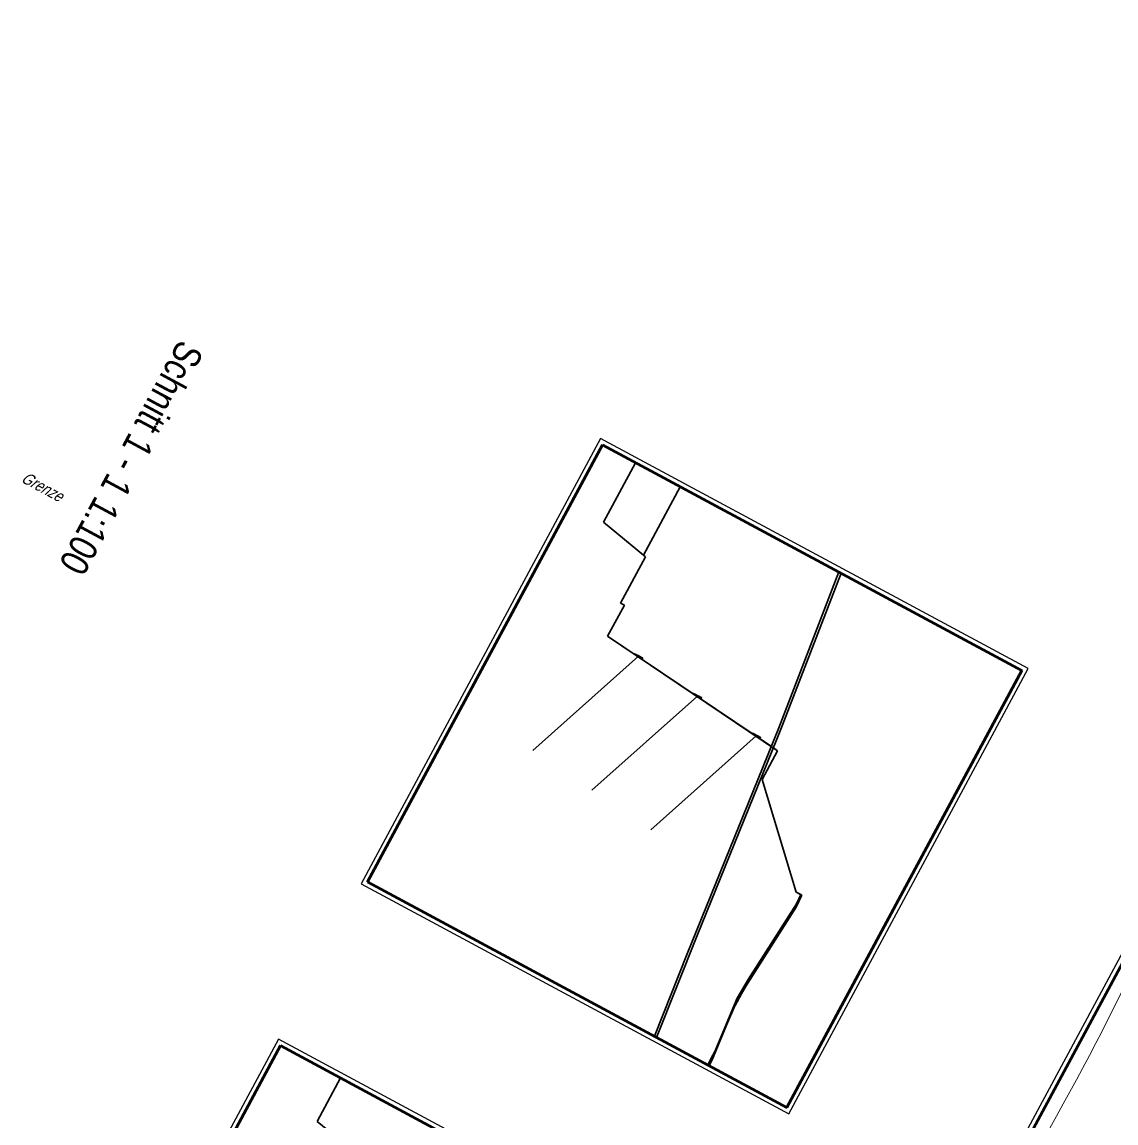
# Model space of a CAD drawing. Header units: metres. Extents: x 2711799 to 2711985, y 1236908 to 1237087.
# Drawn here: x 2711881.3 to 2711904.52, y 1237018.16 to 1237041.53 of the extents above; entities that cross this region are included whole.
import ezdxf

# ---------------------------------------------------------------- set-up
doc = ezdxf.new("R2010")
doc.units = ezdxf.units.M
doc.linetypes.add('AUSGEZOGEN', pattern=[0])
doc.linetypes.add('VERDECKT2_S2', pattern=[0.18, 0.1, -0.08])
for name, color, linetype, lineweight in [('XR$10$Betonierfugen', 7, 'AUSGEZOGEN', 25), ('XR$10$Text Decke', 7, 'AUSGEZOGEN', 18), ('XR$10$Vermassung Schnitte', 7, 'AUSGEZOGEN', 18), ('XR$2$STANDARD_1', 7, 'AUSGEZOGEN', 13), ('XR$9$Beton Ansicht', 7, 'AUSGEZOGEN', 35), ('XR$9$Beton verdeckt vorne', 7, 'VERDECKT2_S2', 25), ('XR$9$STANDARD_1', 7, 'AUSGEZOGEN', 13)]:
    doc.layers.add(name, color=color, linetype=linetype, lineweight=lineweight)
doc.layers.add('XR$4$M61_Mobiliar', color=7, linetype='AUSGEZOGEN')
doc.styles.add('ARIAL', font='arial.ttf')

# ---------------------------------------------------------------- blocks, each defined once
blk = doc.blocks.new('MUSTERELEMENT_24')
at = {"layer": 'XR$10$Betonierfugen', "color": 7, "linetype": 'AUSGEZOGEN', "lineweight": 25, "transparency": 33554687}
for p, q in [((14.537, -50.216), (14.324, -50.24)), ((14.75, -50.191), (14.537, -50.216)), ((14.793, -50.236), (14.75, -50.191)), ((14.793, -50.236), (14.825, -50.182)), ((15.038, -50.158), (14.825, -50.182)), ((15.251, -50.133), (15.038, -50.158)), ((15.295, -50.179), (15.251, -50.133)), ((15.295, -50.179), (15.326, -50.124)), ((15.539, -50.1), (15.326, -50.124)), ((15.753, -50.075), (15.539, -50.1)), ((15.796, -50.121), (15.753, -50.075)), ((15.796, -50.121), (15.828, -50.067)), ((16.041, -50.042), (15.828, -50.067)), ((12.531, -50.448), (12.318, -50.472)), ((12.744, -50.423), (12.531, -50.448)), ((12.787, -50.468), (12.744, -50.423)), ((12.787, -50.468), (12.819, -50.414)), ((13.032, -50.39), (12.819, -50.414)), ((13.245, -50.365), (13.032, -50.39)), ((13.289, -50.41), (13.245, -50.365)), ((13.289, -50.41), (13.321, -50.356)), ((13.534, -50.332), (13.321, -50.356)), ((13.747, -50.307), (13.534, -50.332)), ((13.79, -50.352), (13.747, -50.307)), ((13.79, -50.352), (13.822, -50.298)), ((14.035, -50.274), (13.822, -50.298)), ((14.248, -50.249), (14.035, -50.274)), ((14.292, -50.294), (14.248, -50.249)), ((14.292, -50.294), (14.324, -50.24)), ((10.525, -50.679), (10.312, -50.704)), ((10.738, -50.655), (10.525, -50.679)), ((10.782, -50.7), (10.738, -50.655)), ((10.782, -50.7), (10.814, -50.646)), ((11.027, -50.621), (10.814, -50.646)), ((11.24, -50.597), (11.027, -50.621)), ((11.283, -50.642), (11.24, -50.597)), ((11.283, -50.642), (11.315, -50.588)), ((11.528, -50.563), (11.315, -50.588)), ((11.741, -50.539), (11.528, -50.563)), ((11.785, -50.584), (11.741, -50.539)), ((11.785, -50.584), (11.816, -50.53)), ((12.029, -50.505), (11.816, -50.53)), ((12.243, -50.481), (12.029, -50.505)), ((12.286, -50.526), (12.243, -50.481)), ((12.286, -50.526), (12.318, -50.472)), ((8.275, -50.99), (8.306, -50.936)), ((8.519, -50.911), (8.306, -50.936)), ((8.733, -50.886), (8.519, -50.911)), ((8.776, -50.932), (8.733, -50.886)), ((8.776, -50.932), (8.808, -50.878)), ((9.021, -50.853), (8.808, -50.878)), ((9.234, -50.828), (9.021, -50.853)), ((9.277, -50.874), (9.234, -50.828)), ((9.277, -50.874), (9.309, -50.82)), ((9.522, -50.795), (9.309, -50.82)), ((9.735, -50.771), (9.522, -50.795)), ((9.779, -50.816), (9.735, -50.771)), ((9.779, -50.816), (9.811, -50.762)), ((10.024, -50.737), (9.811, -50.762)), ((10.237, -50.713), (10.024, -50.737)), ((10.28, -50.758), (10.237, -50.713)), ((10.28, -50.758), (10.312, -50.704)), ((6.269, -51.221), (6.301, -51.167)), ((6.514, -51.143), (6.301, -51.167)), ((6.727, -51.118), (6.514, -51.143)), ((6.77, -51.164), (6.727, -51.118)), ((6.77, -51.164), (6.802, -51.109)), ((7.015, -51.085), (6.802, -51.109)), ((7.228, -51.06), (7.015, -51.085)), ((7.272, -51.106), (7.228, -51.06)), ((7.272, -51.106), (7.304, -51.052)), ((7.517, -51.027), (7.304, -51.052)), ((7.73, -51.002), (7.517, -51.027)), ((7.773, -51.048), (7.73, -51.002)), ((7.773, -51.048), (7.805, -50.994)), ((8.018, -50.969), (7.805, -50.994)), ((8.231, -50.944), (8.018, -50.969)), ((8.275, -50.99), (8.231, -50.944)), ((5.724, -51.234), (5.511, -51.259)), ((5.511, -51.259), (5.511, -51.259)), ((5.767, -51.279), (5.724, -51.234)), ((5.767, -51.279), (5.799, -51.225)), ((6.012, -51.201), (5.799, -51.225)), ((6.225, -51.176), (6.012, -51.201)), ((6.269, -51.221), (6.225, -51.176))]:
    blk.add_line(p, q, dxfattribs=at)
blk = doc.blocks.new('COMPLEX_KOTENVERMASSUNG_0')
at = {"layer": 'XR$10$Vermassung Schnitte', "linetype": 'AUSGEZOGEN', "lineweight": 18, "transparency": 33554687}
for points in [[(7.873, -50.533), (7.698, -50.533), (7.786, -50.658)], [(7.875, -54.863), (7.7, -54.863), (7.788, -54.988)], [(6.238, -56.083), (6.063, -56.083), (6.15, -56.208)]]:
    blk.add_hatch(color=7, dxfattribs=at).paths.add_polyline_path(points)
blk.add_hatch(color=7, dxfattribs=at).paths.add_polyline_path([(7.876, -55.203), (7.701, -55.203), (7.788, -55.078)], flags=16)
at = {"layer": 'XR$10$Vermassung Schnitte', "color": 7, "linetype": 'AUSGEZOGEN', "lineweight": 18, "transparency": 33554687}
for p, q in [((7.873, -50.533), (7.698, -50.533)), ((7.698, -50.533), (7.786, -50.658)), ((7.786, -50.658), (7.873, -50.533)), ((7.786, -50.658), (7.786, -50.658)), ((7.786, -50.658), (7.786, -50.658)), ((7.786, -50.658), (7.786, -50.658)), ((7.786, -50.658), (7.786, -50.658)), ((7.875, -54.863), (7.7, -54.863)), ((7.7, -54.863), (7.788, -54.988)), ((7.788, -54.988), (7.875, -54.863)), ((7.701, -55.203), (7.788, -55.078)), ((7.788, -54.988), (7.788, -54.988)), ((7.788, -54.988), (7.788, -54.988)), ((7.788, -54.988), (7.788, -54.988)), ((7.788, -54.988), (7.788, -54.988)), ((7.788, -55.078), (7.876, -55.203)), ((7.788, -55.078), (7.788, -55.078)), ((7.788, -55.078), (7.788, -55.078)), ((7.788, -55.078), (7.788, -55.078)), ((7.788, -55.078), (7.788, -55.078)), ((7.876, -55.203), (7.701, -55.203)), ((6.238, -56.083), (6.063, -56.083)), ((6.063, -56.083), (6.15, -56.208)), ((6.15, -56.208), (6.238, -56.083)), ((6.15, -56.208), (6.15, -56.208)), ((6.15, -56.208), (6.15, -56.208)), ((6.15, -56.208), (6.15, -56.208)), ((6.15, -56.208), (6.15, -56.208))]:
    blk.add_line(p, q, dxfattribs=at)
at = {"layer": 'XR$10$Vermassung Schnitte', "color": 7, "linetype": 'AUSGEZOGEN', "lineweight": 18, "transparency": 33554687, "char_height": 0.2, "attachment_point": 7, "style": 'ARIAL'}
for s, insert, width in [('\\W0.98;+638.15', (7.282, -50.433), 1.11568), ('\\W1.00;+633.82', (7.286, -54.763), 1.11716), ('\\W1.00;+633.73', (7.286, -55.503), 1.11716), ('\\W1.00;+632.60', (5.648, -55.983), 1.11716)]:
    blk.add_mtext(s, dxfattribs=dict(at, insert=insert, width=width))

msp = doc.modelspace()

# ---------------------------------------------------------------- linework, layer by layer
at = {"layer": 'XR$2$STANDARD_1', "color": 211, "linetype": 'AUSGEZOGEN', "lineweight": 100, "transparency": 33554687}
msp.add_line((2711916.6291, 1237043.8313, 640.05), (2711892.1801, 1236998.3568, 640.05), dxfattribs=at)
msp.add_line((2711916.6291, 1237043.8313, 640.05), (2711892.1801, 1236998.3568, 640.05), dxfattribs=at)
at = {"layer": 'XR$2$STANDARD_1', "color": 211, "linetype": 'AUSGEZOGEN', "lineweight": 25, "transparency": 33554687}
msp.add_line((2711916.6291, 1237043.8313, 640.05), (2711892.1801, 1236998.3568, 640.05), dxfattribs=at)
msp.add_line((2711916.6291, 1237043.8313, 640.05), (2711892.1801, 1236998.3568, 640.05), dxfattribs=at)
at = {"layer": 'XR$2$STANDARD_1', "color": 5, "linetype": 'AUSGEZOGEN', "lineweight": 25, "transparency": 33554687, "elevation": 0}
msp.add_lwpolyline([(2711916.5884, 1237043.9667), (2711892.0447, 1236998.3161), (2711927.5506, 1236979.2267), (2711952.0942, 1237024.8773), (2711916.5884, 1237043.9667)], dxfattribs=at)
at = {"layer": 'XR$4$M61_Mobiliar', "color": 12, "linetype": 'AUSGEZOGEN', "lineweight": 18, "transparency": 33554687}
msp.add_arc((2711850.9324, 1237047.4744, 640.05), 59.907, 326.115473, 335.055265, dxfattribs=at)
at = {"layer": 'XR$9$Beton Ansicht', "transparency": 33554687}
for p, q in [((2711893.6461, 1237030.9087, 640.05), (2711894.3253, 1237032.172, 640.05)), ((2711893.6461, 1237030.9087, 640.05), (2711894.3253, 1237032.172, 640.05)), ((2711894.3253, 1237032.172, 640.05), (2711893.6461, 1237030.9087, 640.05)), ((2711894.3253, 1237032.172, 640.05), (2711895.2734, 1237031.6622, 640.05)), ((2711895.2734, 1237031.6622, 640.05), (2711894.4923, 1237030.2093, 640.05)), ((2711894.4923, 1237030.2093, 640.05), (2711893.6461, 1237030.9087, 640.05)), ((2711893.6461, 1237030.9087, 640.05), (2711894.4923, 1237030.2093, 640.05)), ((2711894.5344, 1237030.1746, 640.05), (2711893.6461, 1237030.9087, 640.05)), ((2711894.0069, 1237029.1934, 640.05), (2711894.5344, 1237030.1746, 640.05)), ((2711894.5344, 1237030.1746, 640.05), (2711894.0069, 1237029.1934, 640.05)), ((2711894.4923, 1237030.2093, 640.05), (2711894.5344, 1237030.1746, 640.05)), ((2711898.6367, 1237029.854, 640.05), (2711897.3673, 1237026.5435, 640.05)), ((2711898.0708, 1237028.2383, 640.05), (2711898.6849, 1237029.8281, 640.05)), ((2711898.666, 1237029.8382, 640.05), (2711898.6367, 1237029.854, 640.05)), ((2711898.6849, 1237029.8281, 640.05), (2711898.666, 1237029.8382, 640.05)), ((2711894.0861, 1237029.1508, 640.05), (2711894.0069, 1237029.1934, 640.05)), ((2711894.0069, 1237029.1934, 640.05), (2711894.0861, 1237029.1508, 640.05)), ((2711894.0861, 1237029.1508, 640.05), (2711893.731, 1237028.4902, 640.05)), ((2711893.731, 1237028.4902, 640.05), (2711894.0861, 1237029.1508, 640.05)), ((2711893.731, 1237028.4902, 640.05), (2711897.2071, 1237026.1477, 640.05)), ((2711897.3397, 1237026.0584, 640.05), (2711893.731, 1237028.4902, 640.05)), ((2711894.3852, 1237028.0637, 640.05), (2711892.1466, 1237026.0666, 640.05)), ((2711894.2992, 1237028.11, 640.05), (2711894.3039, 1237028.1188, 640.05)), ((2711894.2992, 1237028.11, 640.05), (2711894.3141, 1237028.102, 640.05)), ((2711894.3188, 1237028.1108, 640.05), (2711894.3039, 1237028.1188, 640.05)), ((2711894.3141, 1237028.102, 640.05), (2711894.3188, 1237028.1108, 640.05)), ((2711894.3141, 1237028.102, 640.05), (2711894.3413, 1237028.0873, 640.05)), ((2711894.346, 1237028.0961, 640.05), (2711894.3188, 1237028.1108, 640.05)), ((2711894.3413, 1237028.0873, 640.05), (2711894.346, 1237028.0961, 640.05)), ((2711894.3413, 1237028.0873, 640.05), (2711894.3761, 1237028.0686, 640.05)), ((2711894.3808, 1237028.0774, 640.05), (2711894.346, 1237028.0961, 640.05)), ((2711894.3761, 1237028.0686, 640.05), (2711894.3808, 1237028.0774, 640.05)), ((2711894.3761, 1237028.0686, 640.05), (2711894.4125, 1237028.049, 640.05)), ((2711894.4173, 1237028.0578, 640.05), (2711894.3808, 1237028.0774, 640.05)), ((2711894.4125, 1237028.049, 640.05), (2711894.4173, 1237028.0578, 640.05)), ((2711894.4125, 1237028.049, 640.05), (2711894.4443, 1237028.032, 640.05)), ((2711894.449, 1237028.0408, 640.05), (2711894.4173, 1237028.0578, 640.05)), ((2711894.4443, 1237028.032, 640.05), (2711894.449, 1237028.0408, 640.05)), ((2711894.4443, 1237028.032, 640.05), (2711894.4658, 1237028.0204, 640.05)), ((2711894.4705, 1237028.0292, 640.05), (2711894.449, 1237028.0408, 640.05)), ((2711894.4658, 1237028.0204, 640.05), (2711894.4705, 1237028.0292, 640.05)), ((2711894.4658, 1237028.0204, 640.05), (2711894.4734, 1237028.0163, 640.05)), ((2711894.4781, 1237028.0251, 640.05), (2711894.4705, 1237028.0292, 640.05)), ((2711894.4781, 1237028.0251, 640.05), (2711894.4734, 1237028.0163, 640.05)), ((2711897.4382, 1237026.5886, 640.05), (2711898.0708, 1237028.2383, 640.05)), ((2711895.6354, 1237027.2213, 640.05), (2711893.3967, 1237025.2242, 640.05)), ((2711895.5493, 1237027.2675, 640.05), (2711895.554, 1237027.2763, 640.05)), ((2711895.5493, 1237027.2675, 640.05), (2711895.5642, 1237027.2595, 640.05)), ((2711895.5689, 1237027.2683, 640.05), (2711895.554, 1237027.2763, 640.05)), ((2711895.5642, 1237027.2595, 640.05), (2711895.5689, 1237027.2683, 640.05)), ((2711895.5642, 1237027.2595, 640.05), (2711895.5914, 1237027.2449, 640.05)), ((2711895.5961, 1237027.2537, 640.05), (2711895.5689, 1237027.2683, 640.05)), ((2711895.5914, 1237027.2449, 640.05), (2711895.5961, 1237027.2537, 640.05)), ((2711895.5914, 1237027.2449, 640.05), (2711895.6262, 1237027.2262, 640.05)), ((2711895.631, 1237027.235, 640.05), (2711895.5961, 1237027.2537, 640.05)), ((2711895.6262, 1237027.2262, 640.05), (2711895.631, 1237027.235, 640.05)), ((2711895.6262, 1237027.2262, 640.05), (2711895.6627, 1237027.2066, 640.05)), ((2711895.6674, 1237027.2154, 640.05), (2711895.631, 1237027.235, 640.05)), ((2711895.6627, 1237027.2066, 640.05), (2711895.6674, 1237027.2154, 640.05)), ((2711895.6627, 1237027.2066, 640.05), (2711895.6944, 1237027.1895, 640.05)), ((2711895.6991, 1237027.1983, 640.05), (2711895.6674, 1237027.2154, 640.05)), ((2711895.6944, 1237027.1895, 640.05), (2711895.6991, 1237027.1983, 640.05)), ((2711895.6944, 1237027.1895, 640.05), (2711895.7159, 1237027.178, 640.05)), ((2711895.7206, 1237027.1868, 640.05), (2711895.6991, 1237027.1983, 640.05)), ((2711895.7159, 1237027.178, 640.05), (2711895.7206, 1237027.1868, 640.05)), ((2711895.7159, 1237027.178, 640.05), (2711895.7235, 1237027.1739, 640.05)), ((2711895.7283, 1237027.1827, 640.05), (2711895.7206, 1237027.1868, 640.05)), ((2711895.7283, 1237027.1827, 640.05), (2711895.7235, 1237027.1739, 640.05)), ((2711896.7994, 1237026.4251, 640.05), (2711896.8042, 1237026.4339, 640.05)), ((2711896.7994, 1237026.4251, 640.05), (2711896.8143, 1237026.4171, 640.05)), ((2711896.8191, 1237026.4259, 640.05), (2711896.8042, 1237026.4339, 640.05)), ((2711896.8143, 1237026.4171, 640.05), (2711896.8191, 1237026.4259, 640.05)), ((2711896.8143, 1237026.4171, 640.05), (2711896.8415, 1237026.4025, 640.05)), ((2711896.8463, 1237026.4113, 640.05), (2711896.8191, 1237026.4259, 640.05)), ((2711896.8415, 1237026.4025, 640.05), (2711896.8463, 1237026.4113, 640.05)), ((2711896.8415, 1237026.4025, 640.05), (2711896.8764, 1237026.3837, 640.05)), ((2711896.8811, 1237026.3926, 640.05), (2711896.8463, 1237026.4113, 640.05)), ((2711896.8764, 1237026.3837, 640.05), (2711896.8811, 1237026.3926, 640.05)), ((2711896.8764, 1237026.3837, 640.05), (2711896.9128, 1237026.3642, 640.05)), ((2711896.9175, 1237026.373, 640.05), (2711896.8811, 1237026.3926, 640.05)), ((2711897.3673, 1237026.5435, 640.05), (2711896.9289, 1237025.4604, 640.05)), ((2711897.3249, 1237026.3088, 640.05), (2711897.4382, 1237026.5886, 640.05)), ((2711896.8855, 1237026.3788, 640.05), (2711894.6468, 1237024.3817, 640.05)), ((2711895.6296, 1237022.1385, 640.05), (2711897.3249, 1237026.3088, 640.05)), ((2711896.9128, 1237026.3642, 640.05), (2711896.9175, 1237026.373, 640.05)), ((2711896.9128, 1237026.3642, 640.05), (2711896.9445, 1237026.3471, 640.05)), ((2711896.9492, 1237026.3559, 640.05), (2711896.9175, 1237026.373, 640.05)), ((2711896.9445, 1237026.3471, 640.05), (2711896.9492, 1237026.3559, 640.05)), ((2711896.9445, 1237026.3471, 640.05), (2711896.966, 1237026.3355, 640.05)), ((2711896.9708, 1237026.3443, 640.05), (2711896.9492, 1237026.3559, 640.05)), ((2711896.966, 1237026.3355, 640.05), (2711896.9708, 1237026.3443, 640.05)), ((2711896.966, 1237026.3355, 640.05), (2711896.9737, 1237026.3314, 640.05)), ((2711896.9784, 1237026.3402, 640.05), (2711896.9708, 1237026.3443, 640.05)), ((2711896.9784, 1237026.3402, 640.05), (2711896.9737, 1237026.3314, 640.05)), ((2711897.3397, 1237026.0584, 640.05), (2711897.012, 1237025.4489, 640.05)), ((2711897.012, 1237025.4489, 640.05), (2711897.3397, 1237026.0584, 640.05)), ((2711897.2482, 1237026.1201, 640.05), (2711897.3397, 1237026.0584, 640.05)), ((2711896.9289, 1237025.4604, 640.05), (2711895.4198, 1237021.7483, 640.05)), ((2711897.7307, 1237023.0586, 640.05), (2711897.012, 1237025.4489, 640.05)), ((2711897.012, 1237025.4489, 640.05), (2711897.7307, 1237023.0586, 640.05)), ((2711897.8524, 1237022.9931, 640.05), (2711897.7307, 1237023.0586, 640.05)), ((2711897.7307, 1237023.0586, 640.05), (2711897.8283, 1237023.0061, 640.05)), ((2711897.7346, 1237022.7415, 640.05), (2711897.8524, 1237022.9931, 640.05)), ((2711897.8283, 1237023.0061, 640.05), (2711897.7375, 1237022.812, 640.05)), ((2711897.8283, 1237023.0061, 640.05), (2711897.8524, 1237022.9931, 640.05)), ((2711897.8524, 1237022.9931, 640.05), (2711897.8283, 1237023.0061, 640.05)), ((2711896.6566, 1237021.046, 640.05), (2711897.7346, 1237022.7415, 640.05)), ((2711897.7375, 1237022.812, 640.05), (2711896.7135, 1237021.2016, 640.05)), ((2711897.7346, 1237022.7415, 640.05), (2711897.7375, 1237022.812, 640.05)), ((2711894.7702, 1237019.9773, 640.05), (2711895.6296, 1237022.1385, 640.05)), ((2711895.4198, 1237021.7483, 640.05), (2711894.7252, 1237020.0015, 640.05)), ((2711896.7135, 1237021.2016, 640.05), (2711896.4768, 1237020.8108, 640.05)), ((2711896.5704, 1237020.9027, 640.05), (2711896.6566, 1237021.046, 640.05)), ((2711896.4768, 1237020.8108, 640.05), (2711895.9905, 1237019.6422, 640.05)), ((2711896.3852, 1237020.5619, 640.05), (2711896.5704, 1237020.9027, 640.05)), ((2711896.3852, 1237020.5619, 640.05), (2711896.4768, 1237020.8108, 640.05)), ((2711896.5704, 1237020.9027, 640.05), (2711896.4768, 1237020.8108, 640.05)), ((2711895.9464, 1237019.5011, 640.05), (2711896.3852, 1237020.5619, 640.05)), ((2711896.4326, 1237020.6492, 640.05), (2711896.143, 1237019.9765, 640.05)), ((2711894.7252, 1237020.0015, 640.05), (2711894.7702, 1237019.9773, 640.05)), ((2711895.9464, 1237019.5011, 640.05), (2711895.9905, 1237019.6422, 640.05)), ((2711895.9905, 1237019.6422, 640.05), (2711895.9659, 1237019.5993, 640.05)), ((2711895.9744, 1237019.6274, 640.05), (2711895.9659, 1237019.5993, 640.05)), ((2711896.0043, 1237019.6754, 640.05), (2711895.9744, 1237019.6274, 640.05)), ((2711895.9905, 1237019.6422, 640.05), (2711895.9744, 1237019.6274, 640.05)), ((2711895.9659, 1237019.5993, 640.05), (2711895.8607, 1237019.3911, 640.05)), ((2711895.8607, 1237019.3911, 640.05), (2711895.8843, 1237019.3784, 640.05)), ((2711895.8843, 1237019.3784, 640.05), (2711895.9464, 1237019.5011, 640.05)), ((2711888.0644, 1237019.1156, 640.05), (2711887.5675, 1237018.1914, 640.05)), ((2711887.5675, 1237018.1914, 640.05), (2711888.0644, 1237019.1156, 640.05)), ((2711887.5675, 1237018.1914, 640.05), (2711888.0512, 1237017.7915, 640.05)), ((2711888.0512, 1237017.7915, 640.05), (2711887.5675, 1237018.1914, 640.05))]:
    msp.add_line(p, q, dxfattribs=at)
at = {"layer": 'XR$9$Beton Ansicht', "color": 7, "linetype": 'AUSGEZOGEN', "lineweight": 35, "transparency": 33554687}
for p, q in [((2711893.6461, 1237030.9087, 640.05), (2711894.3253, 1237032.172, 640.05)), ((2711893.6461, 1237030.9087, 640.05), (2711894.3253, 1237032.172, 640.05)), ((2711894.3253, 1237032.172, 640.05), (2711893.6461, 1237030.9087, 640.05)), ((2711894.3253, 1237032.172, 640.05), (2711895.2734, 1237031.6622, 640.05)), ((2711895.2734, 1237031.6622, 640.05), (2711894.4923, 1237030.2093, 640.05)), ((2711894.4923, 1237030.2093, 640.05), (2711893.6461, 1237030.9087, 640.05)), ((2711893.6461, 1237030.9087, 640.05), (2711894.4923, 1237030.2093, 640.05)), ((2711894.5344, 1237030.1746, 640.05), (2711893.6461, 1237030.9087, 640.05)), ((2711894.0069, 1237029.1934, 640.05), (2711894.5344, 1237030.1746, 640.05)), ((2711894.5344, 1237030.1746, 640.05), (2711894.0069, 1237029.1934, 640.05)), ((2711894.4923, 1237030.2093, 640.05), (2711894.5344, 1237030.1746, 640.05)), ((2711898.6367, 1237029.854, 640.05), (2711897.3673, 1237026.5435, 640.05)), ((2711898.0708, 1237028.2383, 640.05), (2711898.6849, 1237029.8281, 640.05)), ((2711898.666, 1237029.8382, 640.05), (2711898.6367, 1237029.854, 640.05)), ((2711898.6849, 1237029.8281, 640.05), (2711898.666, 1237029.8382, 640.05)), ((2711894.0861, 1237029.1508, 640.05), (2711894.0069, 1237029.1934, 640.05)), ((2711894.0069, 1237029.1934, 640.05), (2711894.0861, 1237029.1508, 640.05)), ((2711894.0861, 1237029.1508, 640.05), (2711893.731, 1237028.4902, 640.05)), ((2711893.731, 1237028.4902, 640.05), (2711894.0861, 1237029.1508, 640.05)), ((2711893.731, 1237028.4902, 640.05), (2711897.2071, 1237026.1477, 640.05)), ((2711897.3397, 1237026.0584, 640.05), (2711893.731, 1237028.4902, 640.05)), ((2711894.3852, 1237028.0637, 640.05), (2711892.1466, 1237026.0666, 640.05)), ((2711894.2992, 1237028.11, 640.05), (2711894.3039, 1237028.1188, 640.05)), ((2711894.2992, 1237028.11, 640.05), (2711894.3141, 1237028.102, 640.05)), ((2711894.3188, 1237028.1108, 640.05), (2711894.3039, 1237028.1188, 640.05)), ((2711894.3141, 1237028.102, 640.05), (2711894.3188, 1237028.1108, 640.05)), ((2711894.3141, 1237028.102, 640.05), (2711894.3413, 1237028.0873, 640.05)), ((2711894.346, 1237028.0961, 640.05), (2711894.3188, 1237028.1108, 640.05)), ((2711894.3413, 1237028.0873, 640.05), (2711894.346, 1237028.0961, 640.05)), ((2711894.3413, 1237028.0873, 640.05), (2711894.3761, 1237028.0686, 640.05)), ((2711894.3808, 1237028.0774, 640.05), (2711894.346, 1237028.0961, 640.05)), ((2711894.3761, 1237028.0686, 640.05), (2711894.3808, 1237028.0774, 640.05)), ((2711894.3761, 1237028.0686, 640.05), (2711894.4125, 1237028.049, 640.05)), ((2711894.4173, 1237028.0578, 640.05), (2711894.3808, 1237028.0774, 640.05)), ((2711894.4125, 1237028.049, 640.05), (2711894.4173, 1237028.0578, 640.05)), ((2711894.4125, 1237028.049, 640.05), (2711894.4443, 1237028.032, 640.05)), ((2711894.449, 1237028.0408, 640.05), (2711894.4173, 1237028.0578, 640.05)), ((2711894.4443, 1237028.032, 640.05), (2711894.449, 1237028.0408, 640.05)), ((2711894.4443, 1237028.032, 640.05), (2711894.4658, 1237028.0204, 640.05)), ((2711894.4705, 1237028.0292, 640.05), (2711894.449, 1237028.0408, 640.05)), ((2711894.4658, 1237028.0204, 640.05), (2711894.4705, 1237028.0292, 640.05)), ((2711894.4658, 1237028.0204, 640.05), (2711894.4734, 1237028.0163, 640.05)), ((2711894.4781, 1237028.0251, 640.05), (2711894.4705, 1237028.0292, 640.05)), ((2711894.4781, 1237028.0251, 640.05), (2711894.4734, 1237028.0163, 640.05)), ((2711897.4382, 1237026.5886, 640.05), (2711898.0708, 1237028.2383, 640.05)), ((2711895.6354, 1237027.2213, 640.05), (2711893.3967, 1237025.2242, 640.05)), ((2711895.5493, 1237027.2675, 640.05), (2711895.554, 1237027.2763, 640.05)), ((2711895.5493, 1237027.2675, 640.05), (2711895.5642, 1237027.2595, 640.05)), ((2711895.5689, 1237027.2683, 640.05), (2711895.554, 1237027.2763, 640.05)), ((2711895.5642, 1237027.2595, 640.05), (2711895.5689, 1237027.2683, 640.05)), ((2711895.5642, 1237027.2595, 640.05), (2711895.5914, 1237027.2449, 640.05)), ((2711895.5961, 1237027.2537, 640.05), (2711895.5689, 1237027.2683, 640.05)), ((2711895.5914, 1237027.2449, 640.05), (2711895.5961, 1237027.2537, 640.05)), ((2711895.5914, 1237027.2449, 640.05), (2711895.6262, 1237027.2262, 640.05)), ((2711895.631, 1237027.235, 640.05), (2711895.5961, 1237027.2537, 640.05)), ((2711895.6262, 1237027.2262, 640.05), (2711895.631, 1237027.235, 640.05)), ((2711895.6262, 1237027.2262, 640.05), (2711895.6627, 1237027.2066, 640.05)), ((2711895.6674, 1237027.2154, 640.05), (2711895.631, 1237027.235, 640.05)), ((2711895.6627, 1237027.2066, 640.05), (2711895.6674, 1237027.2154, 640.05)), ((2711895.6627, 1237027.2066, 640.05), (2711895.6944, 1237027.1895, 640.05)), ((2711895.6991, 1237027.1983, 640.05), (2711895.6674, 1237027.2154, 640.05)), ((2711895.6944, 1237027.1895, 640.05), (2711895.6991, 1237027.1983, 640.05)), ((2711895.6944, 1237027.1895, 640.05), (2711895.7159, 1237027.178, 640.05)), ((2711895.7206, 1237027.1868, 640.05), (2711895.6991, 1237027.1983, 640.05)), ((2711895.7159, 1237027.178, 640.05), (2711895.7206, 1237027.1868, 640.05)), ((2711895.7159, 1237027.178, 640.05), (2711895.7235, 1237027.1739, 640.05)), ((2711895.7283, 1237027.1827, 640.05), (2711895.7206, 1237027.1868, 640.05)), ((2711895.7283, 1237027.1827, 640.05), (2711895.7235, 1237027.1739, 640.05)), ((2711896.7994, 1237026.4251, 640.05), (2711896.8042, 1237026.4339, 640.05)), ((2711896.7994, 1237026.4251, 640.05), (2711896.8143, 1237026.4171, 640.05)), ((2711896.8191, 1237026.4259, 640.05), (2711896.8042, 1237026.4339, 640.05)), ((2711896.8143, 1237026.4171, 640.05), (2711896.8191, 1237026.4259, 640.05)), ((2711896.8143, 1237026.4171, 640.05), (2711896.8415, 1237026.4025, 640.05)), ((2711896.8463, 1237026.4113, 640.05), (2711896.8191, 1237026.4259, 640.05)), ((2711896.8415, 1237026.4025, 640.05), (2711896.8463, 1237026.4113, 640.05)), ((2711896.8415, 1237026.4025, 640.05), (2711896.8764, 1237026.3837, 640.05)), ((2711896.8811, 1237026.3926, 640.05), (2711896.8463, 1237026.4113, 640.05)), ((2711896.8764, 1237026.3837, 640.05), (2711896.8811, 1237026.3926, 640.05)), ((2711896.8764, 1237026.3837, 640.05), (2711896.9128, 1237026.3642, 640.05)), ((2711896.9175, 1237026.373, 640.05), (2711896.8811, 1237026.3926, 640.05)), ((2711897.3673, 1237026.5435, 640.05), (2711896.9289, 1237025.4604, 640.05)), ((2711897.3249, 1237026.3088, 640.05), (2711897.4382, 1237026.5886, 640.05)), ((2711896.8855, 1237026.3788, 640.05), (2711894.6468, 1237024.3817, 640.05)), ((2711895.6296, 1237022.1385, 640.05), (2711897.3249, 1237026.3088, 640.05)), ((2711896.9128, 1237026.3642, 640.05), (2711896.9175, 1237026.373, 640.05)), ((2711896.9128, 1237026.3642, 640.05), (2711896.9445, 1237026.3471, 640.05)), ((2711896.9492, 1237026.3559, 640.05), (2711896.9175, 1237026.373, 640.05)), ((2711896.9445, 1237026.3471, 640.05), (2711896.9492, 1237026.3559, 640.05)), ((2711896.9445, 1237026.3471, 640.05), (2711896.966, 1237026.3355, 640.05)), ((2711896.9708, 1237026.3443, 640.05), (2711896.9492, 1237026.3559, 640.05)), ((2711896.966, 1237026.3355, 640.05), (2711896.9708, 1237026.3443, 640.05)), ((2711896.966, 1237026.3355, 640.05), (2711896.9737, 1237026.3314, 640.05)), ((2711896.9784, 1237026.3402, 640.05), (2711896.9708, 1237026.3443, 640.05)), ((2711896.9784, 1237026.3402, 640.05), (2711896.9737, 1237026.3314, 640.05)), ((2711897.3397, 1237026.0584, 640.05), (2711897.012, 1237025.4489, 640.05)), ((2711897.012, 1237025.4489, 640.05), (2711897.3397, 1237026.0584, 640.05)), ((2711897.2482, 1237026.1201, 640.05), (2711897.3397, 1237026.0584, 640.05)), ((2711896.9289, 1237025.4604, 640.05), (2711895.4198, 1237021.7483, 640.05)), ((2711897.7307, 1237023.0586, 640.05), (2711897.012, 1237025.4489, 640.05)), ((2711897.012, 1237025.4489, 640.05), (2711897.7307, 1237023.0586, 640.05)), ((2711897.8524, 1237022.9931, 640.05), (2711897.7307, 1237023.0586, 640.05)), ((2711897.7307, 1237023.0586, 640.05), (2711897.8283, 1237023.0061, 640.05)), ((2711897.7346, 1237022.7415, 640.05), (2711897.8524, 1237022.9931, 640.05)), ((2711897.8283, 1237023.0061, 640.05), (2711897.7375, 1237022.812, 640.05)), ((2711897.8283, 1237023.0061, 640.05), (2711897.8524, 1237022.9931, 640.05)), ((2711897.8524, 1237022.9931, 640.05), (2711897.8283, 1237023.0061, 640.05)), ((2711896.6566, 1237021.046, 640.05), (2711897.7346, 1237022.7415, 640.05)), ((2711897.7375, 1237022.812, 640.05), (2711896.7135, 1237021.2016, 640.05)), ((2711897.7346, 1237022.7415, 640.05), (2711897.7375, 1237022.812, 640.05)), ((2711894.7702, 1237019.9773, 640.05), (2711895.6296, 1237022.1385, 640.05)), ((2711895.4198, 1237021.7483, 640.05), (2711894.7252, 1237020.0015, 640.05)), ((2711896.7135, 1237021.2016, 640.05), (2711896.4768, 1237020.8108, 640.05)), ((2711896.5704, 1237020.9027, 640.05), (2711896.6566, 1237021.046, 640.05)), ((2711896.4768, 1237020.8108, 640.05), (2711895.9905, 1237019.6422, 640.05)), ((2711896.3852, 1237020.5619, 640.05), (2711896.5704, 1237020.9027, 640.05)), ((2711896.3852, 1237020.5619, 640.05), (2711896.4768, 1237020.8108, 640.05)), ((2711896.5704, 1237020.9027, 640.05), (2711896.4768, 1237020.8108, 640.05)), ((2711895.9464, 1237019.5011, 640.05), (2711896.3852, 1237020.5619, 640.05)), ((2711896.4326, 1237020.6492, 640.05), (2711896.143, 1237019.9765, 640.05)), ((2711894.7252, 1237020.0015, 640.05), (2711894.7702, 1237019.9773, 640.05)), ((2711895.9464, 1237019.5011, 640.05), (2711895.9905, 1237019.6422, 640.05)), ((2711895.9905, 1237019.6422, 640.05), (2711895.9659, 1237019.5993, 640.05)), ((2711895.9744, 1237019.6274, 640.05), (2711895.9659, 1237019.5993, 640.05)), ((2711896.0043, 1237019.6754, 640.05), (2711895.9744, 1237019.6274, 640.05)), ((2711895.9905, 1237019.6422, 640.05), (2711895.9744, 1237019.6274, 640.05)), ((2711895.9659, 1237019.5993, 640.05), (2711895.8607, 1237019.3911, 640.05)), ((2711895.8607, 1237019.3911, 640.05), (2711895.8843, 1237019.3784, 640.05)), ((2711895.8843, 1237019.3784, 640.05), (2711895.9464, 1237019.5011, 640.05)), ((2711888.0644, 1237019.1156, 640.05), (2711887.5675, 1237018.1914, 640.05)), ((2711887.5675, 1237018.1914, 640.05), (2711888.0644, 1237019.1156, 640.05)), ((2711887.5675, 1237018.1914, 640.05), (2711888.0512, 1237017.7915, 640.05)), ((2711888.0512, 1237017.7915, 640.05), (2711887.5675, 1237018.1914, 640.05))]:
    msp.add_line(p, q, dxfattribs=at)
at = {"layer": 'XR$9$Beton verdeckt vorne', "transparency": 33554687}
for p, q in [((2711896.7135, 1237021.2016, 640.05), (2711896.5425, 1237020.9038, 640.05)), ((2711896.5208, 1237020.8539, 640.05), (2711896.4326, 1237020.6492, 640.05)), ((2711896.4768, 1237020.8108, 640.05), (2711896.5425, 1237020.9038, 640.05)), ((2711896.5213, 1237020.8552, 640.05), (2711896.5208, 1237020.8539, 640.05)), ((2711896.5353, 1237020.8873, 640.05), (2711896.5213, 1237020.8552, 640.05)), ((2711896.5425, 1237020.9038, 640.05), (2711896.5353, 1237020.8873, 640.05)), ((2711896.143, 1237019.9765, 640.05), (2711896.0337, 1237019.7225, 640.05)), ((2711895.9905, 1237019.6422, 640.05), (2711896.0337, 1237019.7225, 640.05)), ((2711896.0337, 1237019.7225, 640.05), (2711896.0043, 1237019.6754, 640.05))]:
    msp.add_line(p, q, dxfattribs=at)
at = {"layer": 'XR$9$Beton verdeckt vorne', "color": 7, "linetype": 'VERDECKT2_S2', "lineweight": 25, "transparency": 33554687}
for p, q in [((2711896.7135, 1237021.2016, 640.05), (2711896.5425, 1237020.9038, 640.05)), ((2711896.5208, 1237020.8539, 640.05), (2711896.4326, 1237020.6492, 640.05)), ((2711896.4768, 1237020.8108, 640.05), (2711896.5425, 1237020.9038, 640.05)), ((2711896.5213, 1237020.8552, 640.05), (2711896.5208, 1237020.8539, 640.05)), ((2711896.5353, 1237020.8873, 640.05), (2711896.5213, 1237020.8552, 640.05)), ((2711896.5425, 1237020.9038, 640.05), (2711896.5353, 1237020.8873, 640.05)), ((2711896.143, 1237019.9765, 640.05), (2711896.0337, 1237019.7225, 640.05)), ((2711895.9905, 1237019.6422, 640.05), (2711896.0337, 1237019.7225, 640.05)), ((2711896.0337, 1237019.7225, 640.05), (2711896.0043, 1237019.6754, 640.05))]:
    msp.add_line(p, q, dxfattribs=at)
at = {"layer": 'XR$9$STANDARD_1', "color": 211, "linetype": 'AUSGEZOGEN', "lineweight": 100, "transparency": 33554687}
for p, q in [((2711888.6343, 1237023.2763, 640.05), (2711893.6207, 1237032.5508, 640.05)), ((2711893.6207, 1237032.5508, 640.05), (2711888.6343, 1237023.2763, 640.05)), ((2711893.6207, 1237032.5508, 640.05), (2711902.5209, 1237027.7656, 640.05)), ((2711893.6207, 1237032.5508, 640.05), (2711902.5209, 1237027.7656, 640.05)), ((2711897.5346, 1237018.4911, 640.05), (2711902.5209, 1237027.7656, 640.05)), ((2711902.5209, 1237027.7656, 640.05), (2711897.5346, 1237018.4911, 640.05)), ((2711888.6343, 1237023.2763, 640.05), (2711897.5346, 1237018.4911, 640.05)), ((2711888.6343, 1237023.2763, 640.05), (2711897.5346, 1237018.4911, 640.05)), ((2711881.6067, 1237010.1666, 640.05), (2711886.7872, 1237019.8022, 640.05)), ((2711886.7872, 1237019.8022, 640.05), (2711881.6067, 1237010.1666, 640.05)), ((2711886.7872, 1237019.8022, 640.05), (2711895.6875, 1237015.0171, 640.05)), ((2711886.7872, 1237019.8022, 640.05), (2711895.6875, 1237015.0171, 640.05))]:
    msp.add_line(p, q, dxfattribs=at)
at = {"layer": 'XR$9$STANDARD_1', "color": 211, "linetype": 'AUSGEZOGEN', "lineweight": 25, "transparency": 33554687}
for p, q in [((2711888.6343, 1237023.2763, 640.05), (2711893.6207, 1237032.5508, 640.05)), ((2711893.6207, 1237032.5508, 640.05), (2711888.6343, 1237023.2763, 640.05)), ((2711893.6207, 1237032.5508, 640.05), (2711902.5209, 1237027.7656, 640.05)), ((2711893.6207, 1237032.5508, 640.05), (2711902.5209, 1237027.7656, 640.05)), ((2711897.5346, 1237018.4911, 640.05), (2711902.5209, 1237027.7656, 640.05)), ((2711902.5209, 1237027.7656, 640.05), (2711897.5346, 1237018.4911, 640.05)), ((2711888.6343, 1237023.2763, 640.05), (2711897.5346, 1237018.4911, 640.05)), ((2711888.6343, 1237023.2763, 640.05), (2711897.5346, 1237018.4911, 640.05)), ((2711881.6067, 1237010.1666, 640.05), (2711886.7872, 1237019.8022, 640.05)), ((2711886.7872, 1237019.8022, 640.05), (2711881.6067, 1237010.1666, 640.05)), ((2711886.7872, 1237019.8022, 640.05), (2711895.6875, 1237015.0171, 640.05)), ((2711886.7872, 1237019.8022, 640.05), (2711895.6875, 1237015.0171, 640.05))]:
    msp.add_line(p, q, dxfattribs=at)
at = {"layer": 'XR$9$STANDARD_1', "color": 5, "linetype": 'AUSGEZOGEN', "lineweight": 25, "transparency": 33554687, "elevation": 0}
for points in [[(2711893.58, 1237032.6862), (2711888.4989, 1237023.2355), (2711897.5753, 1237018.3557), (2711902.6564, 1237027.8064), (2711893.58, 1237032.6862)], [(2711886.7465, 1237019.9377), (2711881.4713, 1237010.1259), (2711890.5477, 1237005.246), (2711895.8229, 1237015.0578), (2711886.7465, 1237019.9377)]]:
    msp.add_lwpolyline(points, dxfattribs=at)

# ---------------------------------------------------------------- block references
at = {"layer": 'XR$10$Betonierfugen', "color": 7, "linetype": 'AUSGEZOGEN', "lineweight": 25, "transparency": 33554687, "rotation": 241.7356833995579}
msp.add_blockref('MUSTERELEMENT_24', (2711928.8263, 1237019.8797, 640.05), dxfattribs=at)
at = {"layer": 'XR$10$Vermassung Schnitte', "color": 7, "linetype": 'AUSGEZOGEN', "lineweight": 18, "transparency": 33554687, "rotation": 241.7356833995579}
msp.add_blockref('COMPLEX_KOTENVERMASSUNG_0', (2711928.8263, 1237019.8797, 640.05), dxfattribs=at)

# ---------------------------------------------------------------- texts
at = {"layer": 'XR$10$Text Decke', "color": 7, "lineweight": 25, "transparency": 33554687, "insert": (2711884.639, 1237034.8156, 640.05), "char_height": 0.6, "width": 5.799569, "attachment_point": 7, "rotation": 241.73568, "style": 'ARIAL'}
msp.add_mtext('\\W0.80;Schnitt 1 - 1 1:100', dxfattribs=at)
at = {"layer": 'XR$10$Text Decke', "color": 12, "lineweight": 25, "transparency": 33554687, "insert": (2711881.2589, 1237031.7734, 640.05), "char_height": 0.25, "width": 1.039793, "attachment_point": 7, "rotation": 331.73568, "style": 'ARIAL'}
msp.add_mtext('\\A1;{\\Q19.0;\\fArial|i0|b0;\\H0.250000;\\W0.815385;\\C12;Grenze}\\P', dxfattribs=at)

doc.saveas('drawing.dxf')
